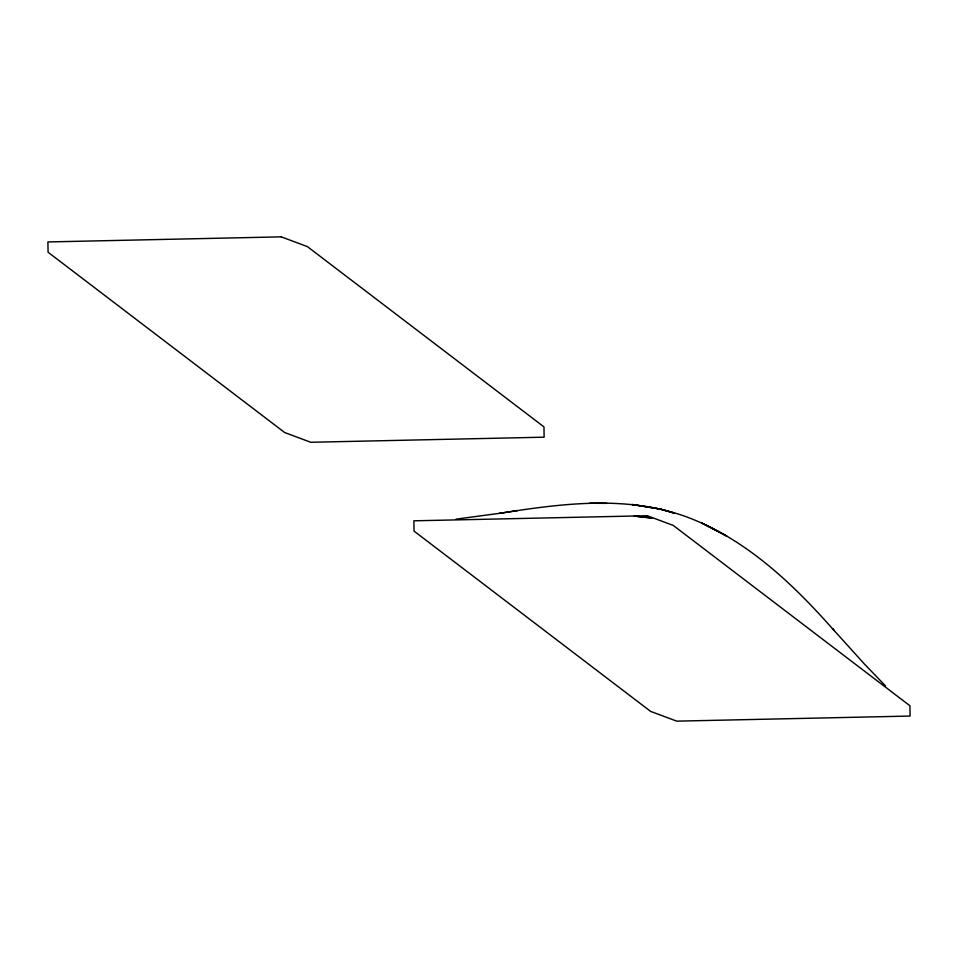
<?xml version="1.0" encoding="UTF-8"?>
<svg xmlns="http://www.w3.org/2000/svg" width="958" height="958" viewBox="0 0 958 958"><rect width="100%" height="100%" fill="white"/><g stroke="black" fill="none" stroke-linecap="round" stroke-linejoin="round"><path stroke-width="1.44" d="M517.452 510.59L499.633 513.332C561.46 503.585 627.011 494.867 687.269 517.128C746.246 539.33 793.092 583.961 834.059 630.46L832.502 628.688L864.523 664.145L885.408 685.796M456.032 519.152L501.693 513.033M589.469 503.249L606.905 503.357M637.046 516.47L652.29 518.086L634.232 516.003M281.233 236.854L47.9 241.943L48.08 252.241L284.694 432.549L310.799 442.273L544.132 437.183L543.952 426.885L307.338 246.577L281.233 236.854M647.201 515.727L413.868 520.817L414.048 531.115L650.662 711.423L676.767 721.146L910.1 716.057L909.92 705.759L673.306 525.451L647.201 515.727M646.291 506.722L632.088 504.507L660.421 509.105L673.881 513.021L660.421 509.105L646.291 506.722M712.632 528.577L702.142 523.152L726.859 536.109L712.632 528.577"/></g></svg>
